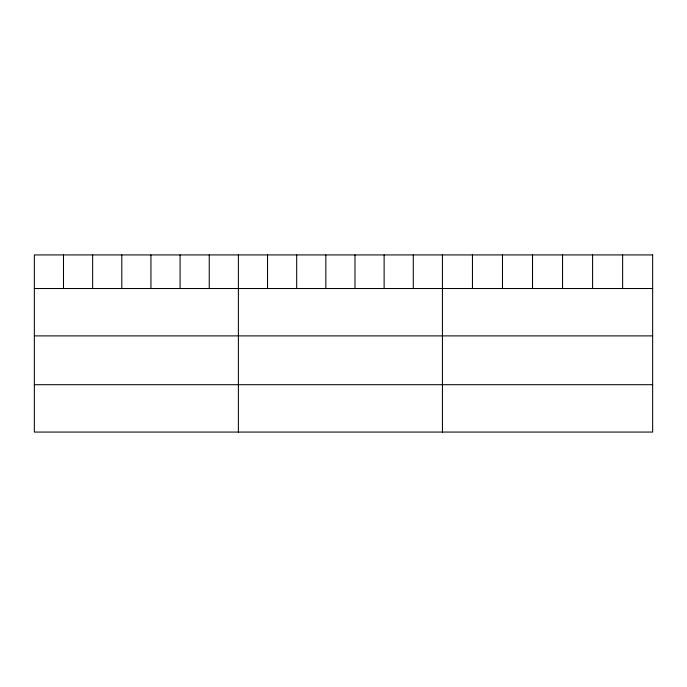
<?xml version="1.0" encoding="UTF-8"?>
<svg xmlns="http://www.w3.org/2000/svg" width="687" height="687" viewBox="0 0 687 687"><rect width="100%" height="100%" fill="white"/><g stroke="black" fill="none" stroke-linecap="round" stroke-linejoin="round"><path stroke-width="1.03" d="M34.35 288.514L652.65 288.514M34.35 335.891L652.65 335.891M34.35 384.703L652.65 384.703M622.62 254.929L622.62 288.514M592.589 254.929L592.589 288.514M562.559 254.929L562.559 288.514M532.519 254.929L532.519 288.514M502.489 254.929L502.489 288.514M472.458 254.929L472.458 288.514M442.428 254.929L442.428 432.071M413.282 254.929L413.282 288.514M384.127 254.929L384.127 288.514M354.981 254.929L354.981 288.514M325.836 254.929L325.836 288.514M296.69 254.929L296.69 288.514M267.535 254.929L267.535 288.514M238.389 254.929L238.389 432.071M209.243 254.929L209.243 288.514M180.088 254.929L180.088 288.514M150.942 254.929L150.942 288.514M121.797 254.929L121.797 288.514M92.651 254.929L92.651 288.514M63.496 254.929L63.496 288.514M652.65 254.929L34.35 254.929L34.35 432.071L652.65 432.071L652.65 254.929"/></g></svg>
